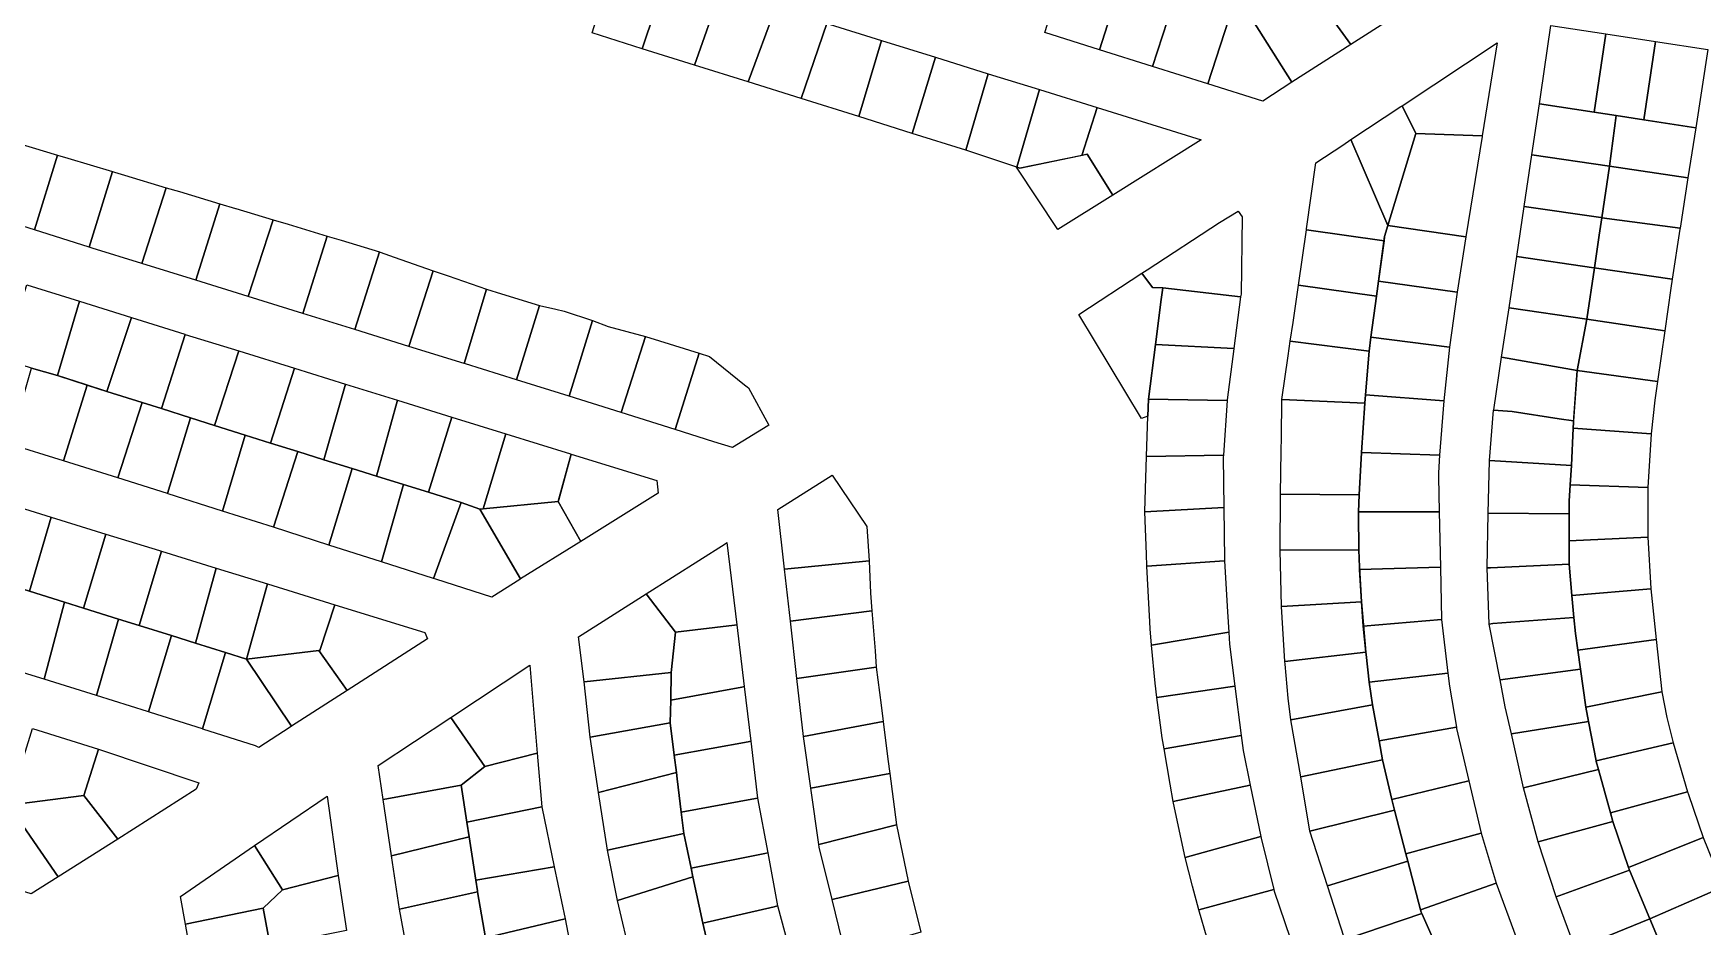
# Model space of a CAD drawing. Header units: millimetres. Extents: x 522658 to 553925, y 7796479 to 7820139.
# Drawn here: x 544093 to 544452.4, y 7802191.3 to 7802383.5 of the extents above; entities that cross this region are included whole.
import ezdxf

# ---------------------------------------------------------------- set-up
doc = ezdxf.new("R2010")
doc.units = ezdxf.units.MM
doc.layers.add('ZONA RESIDENCIAL 2 (ZR_2)', color=2, linetype='Continuous')

msp = doc.modelspace()

# ---------------------------------------------------------------- linework, layer by layer
at = {"layer": 'ZONA RESIDENCIAL 2 (ZR_2)'}
for points in [[(544229.55, 7802396.48), (544224.11, 7802380.25), (544213.31, 7802383.63), (544218.4, 7802399.99), (544229.55, 7802396.48)], [(544327.84, 7802396.45), (544322.6, 7802380.01), (544310.78, 7802383.72), (544315.97, 7802400.04), (544327.84, 7802396.45)], [(544376.65, 7802381.14), (544370.56, 7802389.54), (544373.65, 7802399.86), (544393.52, 7802393.78), (544393.67, 7802393.67), (544393.79, 7802393.54), (544393.89, 7802393.39), (544393.97, 7802393.22), (544394.01, 7802393.05), (544394.03, 7802392.86), (544394.01, 7802392.68), (544393.96, 7802392.51), (544393.89, 7802392.34), (544393.79, 7802392.19), (544393.66, 7802392.06), (544376.65, 7802381.14)], [(544241.05, 7802392.86), (544235.37, 7802376.72), (544224.11, 7802380.25), (544229.55, 7802396.48), (544241.05, 7802392.86)], [(544339.34, 7802392.97), (544333.95, 7802376.44), (544322.6, 7802380.01), (544327.84, 7802396.45), (544339.34, 7802392.97)], [(544252.86, 7802389.15), (544246.92, 7802373.1), (544235.37, 7802376.72), (544241.05, 7802392.86), (544251.89, 7802389.45), (544252.86, 7802389.15)], [(544343.06, 7802391.82), (544351.27, 7802389.28), (544345.89, 7802372.69), (544333.95, 7802376.44), (544339.34, 7802392.97), (544343.06, 7802391.82)], [(544246.92, 7802373.1), (544252.86, 7802389.15), (544263.87, 7802385.68), (544258.31, 7802369.53), (544246.92, 7802373.1)], [(544363.99, 7802373.02), (544357.7, 7802368.98), (544345.89, 7802372.69), (544351.27, 7802389.28), (544354.33, 7802388.33), (544355.61, 7802386.3), (544363.99, 7802373.02)], [(544363.99, 7802373.02), (544355.61, 7802386.3), (544370.56, 7802389.54), (544376.65, 7802381.14), (544363.99, 7802373.02)], [(544275.61, 7802382.02), (544270.74, 7802365.64), (544258.31, 7802369.53), (544263.87, 7802385.68), (544264.34, 7802385.53), (544275.61, 7802382.02)], [(544431.57, 7802383.45), (544429.08, 7802366.58), (544417.27, 7802368.4), (544417.56, 7802370.36), (544419.76, 7802385.27), (544431.57, 7802383.45)], [(544287.22, 7802378.41), (544282.23, 7802362.03), (544270.74, 7802365.64), (544275.61, 7802382.02), (544287.22, 7802378.41)], [(544404.97, 7802361.46), (544390.66, 7802362), (544387.71, 7802367.95), (544408.2, 7802381.48), (544404.97, 7802361.46)], [(544442.25, 7802381.8), (544439.76, 7802364.93), (544433.82, 7802365.85), (544429.08, 7802366.58), (544431.57, 7802383.45), (544442.25, 7802381.8)], [(544439.76, 7802364.93), (544442.25, 7802381.8), (544453.54, 7802380.06), (544450.93, 7802363.21), (544439.76, 7802364.93)], [(544298.6, 7802374.87), (544293.76, 7802358.42), (544282.23, 7802362.03), (544287.22, 7802378.41), (544298.6, 7802374.87)], [(544309.63, 7802371.44), (544304.77, 7802354.76), (544293.76, 7802358.42), (544298.6, 7802374.87), (544309.63, 7802371.44)], [(544322.05, 7802367.57), (544318.76, 7802357.29), (544305.4, 7802354.55), (544304.77, 7802354.76), (544309.63, 7802371.44), (544322.05, 7802367.57)], [(544318.76, 7802357.29), (544322.05, 7802367.57), (544344.45, 7802360.6), (544325.45, 7802348.75), (544319.9, 7802357.52), (544318.76, 7802357.29)], [(544390.66, 7802362), (544384.63, 7802342.22), (544376.69, 7802360.67), (544387.45, 7802367.78), (544387.71, 7802367.95), (544390.66, 7802362)], [(544433.82, 7802365.85), (544432.39, 7802354.95), (544415.64, 7802357.41), (544417.27, 7802368.4), (544429.08, 7802366.58), (544433.82, 7802365.85)], [(544432.39, 7802354.95), (544433.82, 7802365.85), (544439.76, 7802364.93), (544450.93, 7802363.21), (544449.27, 7802352.48), (544432.39, 7802354.95)], [(544098.2, 7802357.35), (544093.24, 7802341.23), (544081.99, 7802344.76), (544087.29, 7802360.63), (544098.2, 7802357.35)], [(544383.83, 7802338.89), (544367.1, 7802341.26), (544367.13, 7802341.5), (544369.12, 7802355.67), (544374.93, 7802359.51), (544376.69, 7802360.67), (544384.63, 7802342.22), (544383.96, 7802339.84), (544383.83, 7802338.89)], [(544384.63, 7802342.22), (544390.66, 7802362), (544404.97, 7802361.46), (544404.95, 7802361.34), (544401.47, 7802339.74), (544384.63, 7802342.22)], [(544100.41, 7802356.7), (544110.02, 7802353.81), (544105.04, 7802337.52), (544093.24, 7802341.23), (544098.2, 7802357.35), (544100.41, 7802356.7)], [(544313.58, 7802341.34), (544304.72, 7802354.78), (544305.4, 7802354.55), (544319.9, 7802357.52), (544325.45, 7802348.75), (544313.58, 7802341.34)], [(544432.39, 7802354.95), (544430.73, 7802343.86), (544430.5, 7802343.89), (544414, 7802346.31), (544415.64, 7802357.41), (544432.39, 7802354.95)], [(544112.65, 7802353.02), (544121.64, 7802350.32), (544116.4, 7802334), (544105.64, 7802337.33), (544105.04, 7802337.52), (544110.02, 7802353.81), (544110.5, 7802353.67), (544112.65, 7802353.02)], [(544447.58, 7802341.61), (544430.73, 7802343.86), (544432.39, 7802354.95), (544449.27, 7802352.48), (544447.58, 7802341.61)], [(544124.45, 7802349.48), (544133.19, 7802346.86), (544128.01, 7802330.4), (544116.4, 7802334), (544121.64, 7802350.32), (544124.45, 7802349.48)], [(544136.56, 7802345.84), (544136.64, 7802345.82), (544144.61, 7802343.43), (544139.23, 7802326.93), (544128.01, 7802330.4), (544133.19, 7802346.86), (544136.56, 7802345.84)], [(544430.17, 7802340.13), (544429.12, 7802333.08), (544428.97, 7802333.1), (544412.4, 7802335.52), (544414, 7802346.31), (544430.5, 7802343.89), (544430.73, 7802343.86), (544430.17, 7802340.13)], [(544139.23, 7802326.93), (544144.61, 7802343.43), (544147.86, 7802342.45), (544156.26, 7802339.93), (544151, 7802323.28), (544139.23, 7802326.93)], [(544336.17, 7802328.77), (544333.95, 7802328.85), (544331.69, 7802331.93), (544332.84, 7802332.66), (544348.37, 7802342.83), (544352.44, 7802345.25), (544353.28, 7802344.03), (544353.04, 7802327.45), (544352.96, 7802326.87), (544336.17, 7802328.77)], [(544401.47, 7802339.74), (544399.55, 7802327.85), (544382.64, 7802330.19), (544383.96, 7802339.84), (544384.63, 7802342.22), (544401.47, 7802339.74)], [(544447.58, 7802341.61), (544447.55, 7802341.39), (544445.88, 7802330.62), (544429.55, 7802333.01), (544429.12, 7802333.08), (544430.17, 7802340.13), (544430.73, 7802343.86), (544447.58, 7802341.61)], [(544159.27, 7802339.02), (544167.54, 7802336.54), (544162.2, 7802319.81), (544151, 7802323.28), (544156.26, 7802339.93), (544159.27, 7802339.02)], [(544383.83, 7802338.89), (544382.64, 7802330.19), (544382.2, 7802327), (544365.43, 7802329.38), (544367.1, 7802341.26), (544383.83, 7802338.89)], [(544170.73, 7802335.41), (544179.1, 7802332.45), (544173.88, 7802316.19), (544162.2, 7802319.81), (544167.54, 7802336.54), (544167.71, 7802336.49), (544170.73, 7802335.41)], [(544429.12, 7802333.08), (544427.46, 7802322.01), (544410.76, 7802324.46), (544412.4, 7802335.52), (544428.97, 7802333.1), (544429.12, 7802333.08)], [(544182.29, 7802331.34), (544190.61, 7802328.46), (544185.76, 7802312.51), (544173.88, 7802316.19), (544179.1, 7802332.45), (544182.29, 7802331.34)], [(544332.96, 7802301.13), (544331.6, 7802300.66), (544318.08, 7802323.01), (544331.69, 7802331.93), (544333.95, 7802328.85), (544336.17, 7802328.77), (544335.84, 7802326.27), (544334.6, 7802316.59), (544333.08, 7802304.8), (544332.96, 7802301.13)], [(544427.46, 7802322.01), (544429.12, 7802333.08), (544429.55, 7802333.01), (544445.88, 7802330.62), (544445.58, 7802328.69), (544444.28, 7802319.55), (544427.46, 7802322.01)], [(544102.96, 7802325.9), (544098.19, 7802309.9), (544092.61, 7802311.51), (544086.55, 7802313.44), (544091.58, 7802329.46), (544102.96, 7802325.9)], [(544193.78, 7802327.49), (544202, 7802324.96), (544197.05, 7802309.01), (544186.07, 7802312.41), (544185.76, 7802312.51), (544190.61, 7802328.46), (544193.78, 7802327.49)], [(544352.96, 7802326.87), (544351.5, 7802315.75), (544334.6, 7802316.59), (544335.84, 7802326.27), (544336.17, 7802328.77), (544352.96, 7802326.87)], [(544382.2, 7802327), (544380.99, 7802318.15), (544380.62, 7802315.18), (544363.65, 7802317.29), (544364.29, 7802321.3), (544365.43, 7802329.38), (544382.2, 7802327)], [(544399.55, 7802327.85), (544397.93, 7802316.03), (544380.99, 7802318.15), (544382.2, 7802327), (544382.64, 7802330.19), (544399.55, 7802327.85)], [(544114.11, 7802322.41), (544108.83, 7802306.5), (544104.22, 7802307.98), (544098.19, 7802309.9), (544102.96, 7802325.9), (544114.11, 7802322.41)], [(544205.49, 7802324.19), (544207.29, 7802323.79), (544213.39, 7802321.73), (544208.38, 7802305.45), (544197.05, 7802309.01), (544202, 7802324.96), (544205.49, 7802324.19)], [(544425.41, 7802311.01), (544409.15, 7802313.84), (544410.76, 7802324.46), (544427.46, 7802322.01), (544425.41, 7802311.01)], [(544125.72, 7802318.77), (544120.57, 7802302.78), (544116.45, 7802304.08), (544108.83, 7802306.5), (544114.11, 7802322.41), (544125.63, 7802318.8), (544125.72, 7802318.77)], [(544216.78, 7802320.46), (544224.8, 7802318.33), (544219.57, 7802301.94), (544208.38, 7802305.45), (544213.39, 7802321.73), (544216.78, 7802320.46)], [(544425.41, 7802311.01), (544427.46, 7802322.01), (544444.28, 7802319.55), (544442.72, 7802308.61), (544425.41, 7802311.01)], [(544137.23, 7802315.21), (544132.01, 7802299.13), (544126.82, 7802300.78), (544120.57, 7802302.78), (544125.72, 7802318.77), (544137.23, 7802315.21)], [(544227.86, 7802317.37), (544236.39, 7802314.69), (544231.21, 7802298.29), (544219.57, 7802301.94), (544224.8, 7802318.33), (544227.86, 7802317.37)], [(544379.68, 7802303.97), (544361.81, 7802304.73), (544363.19, 7802314.14), (544363.65, 7802317.29), (544380.62, 7802315.18), (544379.82, 7802305.74), (544379.68, 7802303.97)], [(544397.93, 7802316.03), (544396.69, 7802304.47), (544379.82, 7802305.74), (544380.62, 7802315.18), (544380.99, 7802318.15), (544397.93, 7802316.03)], [(544149.22, 7802311.49), (544144.06, 7802295.38), (544138.63, 7802297.07), (544132.01, 7802299.13), (544137.23, 7802315.21), (544149.22, 7802311.49)], [(544238.57, 7802314), (544246.13, 7802307.93), (544246.97, 7802307.26), (544251.35, 7802299.22), (544251.16, 7802299.1), (544243.52, 7802294.43), (544239.56, 7802295.67), (544231.21, 7802298.29), (544236.39, 7802314.69), (544238.57, 7802314)], [(544333.08, 7802304.8), (544334.6, 7802316.59), (544351.5, 7802315.75), (544351.49, 7802315.66), (544350.06, 7802304.7), (544350.05, 7802304.54), (544333.08, 7802304.8)], [(544424.62, 7802300.17), (544421.56, 7802300.59), (544411.4, 7802302.15), (544407.43, 7802302.45), (544407.44, 7802302.55), (544409.15, 7802313.84), (544425.41, 7802311.01), (544424.62, 7802300.17)], [(544098.19, 7802309.9), (544104.61, 7802307.86), (544099.49, 7802291.52), (544087.92, 7802295.13), (544092.61, 7802311.51), (544098.19, 7802309.9)], [(544160.23, 7802308.08), (544155.58, 7802291.79), (544149.99, 7802293.53), (544144.06, 7802295.38), (544149.22, 7802311.49), (544160.23, 7802308.08)], [(544441.34, 7802297.34), (544424.54, 7802298.59), (544424.59, 7802299.78), (544425.41, 7802311.01), (544442.72, 7802308.61), (544442.16, 7802304.64), (544441.34, 7802297.34)], [(544108.83, 7802306.5), (544116.45, 7802304.08), (544111.21, 7802287.86), (544099.49, 7802291.52), (544104.61, 7802307.86), (544108.83, 7802306.5)], [(544171.42, 7802304.61), (544166.89, 7802288.27), (544161.64, 7802289.9), (544155.58, 7802291.79), (544160.23, 7802308.08), (544171.42, 7802304.61)], [(544120.57, 7802302.78), (544126.82, 7802300.78), (544121.89, 7802284.52), (544111.21, 7802287.86), (544116.45, 7802304.08), (544120.57, 7802302.78)], [(544183.11, 7802300.98), (544178.11, 7802284.78), (544172.71, 7802286.46), (544166.89, 7802288.27), (544171.42, 7802304.61), (544183.11, 7802300.98)], [(544332.69, 7802292.46), (544332.96, 7802301.13), (544333.08, 7802304.8), (544350.05, 7802304.54), (544349.23, 7802292.75), (544332.69, 7802292.46)], [(544378.97, 7802293.31), (544378.5, 7802284.26), (544361.52, 7802284.37), (544361.69, 7802293.71), (544361.72, 7802296.56), (544361.81, 7802304.65), (544361.81, 7802304.73), (544379.68, 7802303.97), (544378.97, 7802293.31)], [(544396.69, 7802304.47), (544395.8, 7802292.76), (544378.97, 7802293.31), (544379.68, 7802303.97), (544379.82, 7802305.74), (544396.69, 7802304.47)], [(544424.62, 7802300.17), (544424.59, 7802299.78), (544424.54, 7802298.59), (544424.2, 7802290.54), (544406.52, 7802291.6), (544407.43, 7802302.45), (544411.4, 7802302.15), (544421.56, 7802300.59), (544424.62, 7802300.17)], [(544138.63, 7802297.07), (544133.71, 7802280.75), (544122.06, 7802284.47), (544121.89, 7802284.52), (544126.82, 7802300.78), (544132.01, 7802299.13), (544138.63, 7802297.07)], [(544194.75, 7802297.37), (544189.84, 7802281.24), (544189.16, 7802281.16), (544185.1, 7802282.6), (544178.11, 7802284.78), (544183.11, 7802300.98), (544194.75, 7802297.37)], [(544144.06, 7802295.38), (544149.99, 7802293.53), (544144.71, 7802277.24), (544133.71, 7802280.75), (544138.63, 7802297.07), (544144.06, 7802295.38)], [(544206.04, 7802282.8), (544189.84, 7802281.24), (544194.75, 7802297.37), (544208.64, 7802293.07), (544208.84, 7802293.01), (544206.16, 7802283.23), (544206.04, 7802282.8)], [(544441.34, 7802297.34), (544440.65, 7802285.82), (544423.9, 7802286.38), (544424.2, 7802290.54), (544424.54, 7802298.59), (544441.34, 7802297.34)], [(544155.58, 7802291.79), (544161.64, 7802289.9), (544156.63, 7802273.43), (544144.71, 7802277.24), (544149.99, 7802293.53), (544155.58, 7802291.79)], [(544206.04, 7802282.8), (544208.84, 7802293.01), (544227.23, 7802287.31), (544227.56, 7802284.6), (544210.9, 7802274.21), (544206.04, 7802282.8)], [(544332.31, 7802280.59), (544332.47, 7802285.55), (544332.69, 7802292.46), (544349.23, 7802292.75), (544349.2, 7802292.33), (544349.33, 7802281.51), (544332.31, 7802280.59)], [(544395.8, 7802292.76), (544395.58, 7802288.95), (544395.53, 7802288.07), (544395.7, 7802280.58), (544378.35, 7802280.6), (544378.5, 7802284.26), (544378.97, 7802293.31), (544395.8, 7802292.76)], [(544423.67, 7802280.17), (544406.23, 7802280.25), (544406.51, 7802291.53), (544406.52, 7802291.6), (544424.2, 7802290.54), (544423.9, 7802286.38), (544423.67, 7802282.88), (544423.67, 7802280.17)], [(544166.89, 7802288.27), (544172.71, 7802286.46), (544167.96, 7802269.81), (544156.63, 7802273.43), (544161.64, 7802289.9), (544166.89, 7802288.27)], [(544272.98, 7802270), (544254.74, 7802268.21), (544253.29, 7802281.05), (544265.04, 7802288.49), (544272.44, 7802277.43), (544272.98, 7802270)], [(544185.1, 7802282.6), (544179.2, 7802266.23), (544167.96, 7802269.81), (544172.71, 7802286.46), (544178.11, 7802284.78), (544185.1, 7802282.6)], [(544378.5, 7802284.26), (544378.35, 7802280.6), (544378.33, 7802280.09), (544378.42, 7802272.38), (544361.44, 7802272.32), (544361.52, 7802284.13), (544361.52, 7802284.37), (544378.5, 7802284.26)], [(544440.65, 7802285.82), (544440.65, 7802275.09), (544423.67, 7802274.33), (544423.67, 7802280.17), (544423.67, 7802282.88), (544423.9, 7802286.38), (544440.65, 7802285.82)], [(544096.84, 7802279.42), (544092.16, 7802263.48), (544088.07, 7802264.76), (544080.83, 7802267.02), (544085.32, 7802282.98), (544096.84, 7802279.42)], [(544189.16, 7802281.16), (544197.93, 7802266.12), (544197.75, 7802266.01), (544191.71, 7802262.24), (544179.7, 7802266.07), (544179.2, 7802266.23), (544185.1, 7802282.6), (544189.16, 7802281.16)], [(544189.84, 7802281.24), (544206.04, 7802282.8), (544210.9, 7802274.21), (544197.93, 7802266.12), (544189.16, 7802281.16), (544189.84, 7802281.24)], [(544332.68, 7802271.49), (544332.31, 7802280.59), (544349.33, 7802281.51), (544349.47, 7802270.23), (544349.48, 7802270.04), (544332.79, 7802268.9), (544332.68, 7802271.49)], [(544108.58, 7802275.8), (544103.78, 7802259.86), (544099.74, 7802261.12), (544092.16, 7802263.48), (544096.84, 7802279.42), (544108.58, 7802275.8)], [(544395.7, 7802280.58), (544395.97, 7802268.67), (544378.57, 7802268.17), (544378.55, 7802268.67), (544378.42, 7802272.38), (544378.33, 7802280.09), (544378.35, 7802280.6), (544395.7, 7802280.58)], [(544423.67, 7802280.17), (544423.67, 7802274.33), (544423.67, 7802269.29), (544406.76, 7802268.53), (544406.02, 7802268.49), (544406.23, 7802280.25), (544423.67, 7802280.17)], [(544111.37, 7802257.49), (544103.78, 7802259.86), (544108.58, 7802275.8), (544120.16, 7802272.22), (544120.57, 7802272.09), (544115.77, 7802256.12), (544111.37, 7802257.49)], [(544243.99, 7802256.17), (544231.27, 7802254.7), (544224.99, 7802262.93), (544241.94, 7802273.7), (544242.33, 7802273.96), (544244.46, 7802256.22), (544243.99, 7802256.17)], [(544441.29, 7802264.02), (544424.29, 7802262.6), (544423.67, 7802269.29), (544423.67, 7802274.33), (544440.65, 7802275.09), (544441.29, 7802264.08), (544441.29, 7802264.02)], [(544115.77, 7802256.12), (544120.57, 7802272.09), (544132.39, 7802268.45), (544127.91, 7802252.33), (544122.78, 7802253.93), (544115.77, 7802256.12)], [(544272.98, 7802270), (544273.28, 7802263.08), (544273.57, 7802259.27), (544256.01, 7802257.03), (544254.74, 7802268.21), (544272.98, 7802270)], [(544350.42, 7802254.67), (544333.76, 7802251.9), (544333.49, 7802255.37), (544333.39, 7802256.92), (544332.79, 7802268.9), (544349.48, 7802270.04), (544350.13, 7802259.05), (544350.42, 7802254.67)], [(544378.97, 7802261.19), (544361.76, 7802260.18), (544361.44, 7802272.32), (544378.42, 7802272.38), (544378.55, 7802268.67), (544378.97, 7802261.19)], [(544134.35, 7802250.31), (544127.91, 7802252.33), (544132.39, 7802268.45), (544143.42, 7802265.04), (544138.87, 7802248.85), (544134.35, 7802250.31)], [(544396.22, 7802257.41), (544379.37, 7802255.99), (544378.97, 7802261.19), (544378.57, 7802268.17), (544395.97, 7802268.67), (544396.22, 7802257.41)], [(544407.28, 7802256.55), (544406.5, 7802256.42), (544406.02, 7802268.49), (544406.76, 7802268.53), (544423.67, 7802269.29), (544424.29, 7802262.6), (544424.73, 7802257.85), (544407.28, 7802256.55)], [(544083.54, 7802248.18), (544088.07, 7802264.76), (544092.16, 7802263.48), (544099.74, 7802261.12), (544095.31, 7802244.53), (544083.54, 7802248.18)], [(544157.9, 7802260.57), (544154.66, 7802250.75), (544154.48, 7802250.73), (544138.87, 7802248.85), (544143.42, 7802265.04), (544157.9, 7802260.57)], [(544211.59, 7802243.96), (544210.41, 7802253.67), (544224.99, 7802262.93), (544231.27, 7802254.7), (544230.36, 7802246), (544211.59, 7802243.96)], [(544442.45, 7802253.09), (544425.56, 7802250.77), (544425.05, 7802254.42), (544424.73, 7802257.85), (544424.29, 7802262.6), (544441.29, 7802264.02), (544442.45, 7802253.09)], [(544103.78, 7802259.86), (544111.37, 7802257.49), (544106.57, 7802241.03), (544095.31, 7802244.53), (544099.74, 7802261.12), (544103.78, 7802259.86)], [(544177.31, 7802254.58), (544177.9, 7802253.26), (544160.58, 7802242.13), (544154.48, 7802250.73), (544154.66, 7802250.75), (544157.9, 7802260.57), (544177.31, 7802254.58)], [(544274.23, 7802250.67), (544274.5, 7802247.15), (544257.41, 7802244.68), (544256.01, 7802257.03), (544273.57, 7802259.27), (544274.23, 7802250.67)], [(544379.94, 7802250.34), (544362.48, 7802248.34), (544361.76, 7802260.18), (544378.97, 7802261.19), (544379.94, 7802250.34)], [(544122.78, 7802253.93), (544117.82, 7802237.53), (544117.56, 7802237.61), (544106.57, 7802241.03), (544111.37, 7802257.49), (544115.77, 7802256.12), (544122.78, 7802253.93)], [(544245.54, 7802242.86), (544230.24, 7802240.07), (544230.36, 7802246), (544231.27, 7802254.7), (544243.99, 7802256.17), (544244.46, 7802256.22), (544246.06, 7802242.95), (544245.54, 7802242.86)], [(544397.57, 7802245.88), (544380.64, 7802243.92), (544379.99, 7802249.86), (544379.94, 7802250.34), (544379.37, 7802255.99), (544396.22, 7802257.41), (544397.57, 7802245.88)], [(544426.13, 7802246.72), (544408.82, 7802244.44), (544406.5, 7802256.42), (544407.28, 7802256.55), (544424.73, 7802257.85), (544425.05, 7802254.42), (544425.56, 7802250.77), (544426.13, 7802246.72)], [(544127.91, 7802252.33), (544134.35, 7802250.31), (544129.4, 7802233.85), (544118.2, 7802237.41), (544117.82, 7802237.53), (544122.78, 7802253.93), (544127.91, 7802252.33)], [(544333.76, 7802251.9), (544350.42, 7802254.67), (544350.59, 7802252.11), (544351.74, 7802243.06), (544334.88, 7802240.62), (544334.53, 7802243.73), (544333.76, 7802251.9)], [(544425.56, 7802250.77), (544442.45, 7802253.09), (544443.65, 7802241.84), (544427.27, 7802238.54), (544426.13, 7802246.72), (544425.56, 7802250.77)], [(544138.87, 7802248.85), (544148.59, 7802234.42), (544148.33, 7802234.25), (544141.53, 7802229.88), (544140.87, 7802230.19), (544129.51, 7802233.81), (544129.4, 7802233.85), (544134.35, 7802250.31), (544138.87, 7802248.85)], [(544148.59, 7802234.42), (544138.87, 7802248.85), (544154.48, 7802250.73), (544160.58, 7802242.13), (544148.59, 7802234.42)], [(544380.64, 7802243.92), (544381.34, 7802239.03), (544363.79, 7802235.84), (544363.17, 7802240.47), (544362.52, 7802247.77), (544362.48, 7802248.34), (544379.94, 7802250.34), (544379.99, 7802249.86), (544380.64, 7802243.92)], [(544190.23, 7802225.76), (544182.89, 7802236.31), (544199.88, 7802247.56), (544201.5, 7802228.63), (544190.23, 7802225.76)], [(544230.24, 7802240.07), (544230.14, 7802235.18), (544212.93, 7802232.06), (544211.59, 7802243.96), (544230.36, 7802246), (544230.24, 7802240.07)], [(544275.54, 7802238.96), (544275.98, 7802235.47), (544258.83, 7802232.2), (544257.41, 7802244.68), (544274.5, 7802247.15), (544275.54, 7802238.96)], [(544399.4, 7802234.25), (544382.77, 7802231.27), (544381.34, 7802239.03), (544380.64, 7802243.92), (544397.57, 7802245.88), (544397.9, 7802243.05), (544399.4, 7802234.25)], [(544427.27, 7802238.54), (544427.87, 7802235.47), (544411.29, 7802232.81), (544409.94, 7802238.6), (544408.82, 7802244.44), (544426.13, 7802246.72), (544427.27, 7802238.54)], [(544246.92, 7802231.09), (544231, 7802228.19), (544230.14, 7802235.18), (544230.24, 7802240.07), (544245.54, 7802242.86), (544246.06, 7802242.95), (544247.47, 7802231.19), (544246.92, 7802231.09)], [(544336.48, 7802229.55), (544336.09, 7802231.94), (544334.88, 7802240.62), (544351.74, 7802243.06), (544353.1, 7802232.4), (544336.48, 7802229.55)], [(544446.05, 7802230.88), (544429.51, 7802226.99), (544427.87, 7802235.47), (544427.27, 7802238.54), (544443.65, 7802241.84), (544444.75, 7802236.34), (544446.05, 7802230.88)], [(544382.77, 7802231.27), (544383.49, 7802227.17), (544365.88, 7802223.54), (544363.79, 7802235.84), (544381.34, 7802239.03), (544382.77, 7802231.27)], [(544185.14, 7802221.72), (544168.31, 7802218.63), (544167.26, 7802225.95), (544182.89, 7802236.31), (544190.23, 7802225.76), (544185.14, 7802221.72)], [(544231.47, 7802224.44), (544214.72, 7802220.18), (544212.93, 7802232.06), (544230.14, 7802235.18), (544231, 7802228.19), (544231.47, 7802224.44)], [(544277.01, 7802227.33), (544277.41, 7802224.23), (544260.41, 7802221.09), (544258.83, 7802232.2), (544275.98, 7802235.47), (544277.01, 7802227.33)], [(544385.54, 7802218.65), (544383.49, 7802227.17), (544382.77, 7802231.27), (544399.4, 7802234.25), (544399.46, 7802233.95), (544402.06, 7802222.66), (544385.54, 7802218.65)], [(544429.51, 7802226.99), (544429.54, 7802226.86), (544430.01, 7802225.14), (544413.88, 7802221.18), (544411.29, 7802232.81), (544427.87, 7802235.47), (544429.51, 7802226.99)], [(544103.9, 7802219.52), (544087.71, 7802217.46), (544092.79, 7802233.95), (544107.05, 7802229.49), (544103.9, 7802219.52)], [(544248.49, 7802218.85), (544232.51, 7802215.94), (544231.63, 7802223.11), (544231.47, 7802224.44), (544231, 7802228.19), (544246.92, 7802231.09), (544247.47, 7802231.19), (544248.95, 7802218.93), (544248.49, 7802218.85)], [(544337.77, 7802221.94), (544336.48, 7802229.55), (544353.1, 7802232.4), (544353.5, 7802229.22), (544355.04, 7802221.77), (544338.46, 7802218.24), (544337.77, 7802221.94)], [(544430.01, 7802225.14), (544429.54, 7802226.86), (544429.51, 7802226.99), (544446.05, 7802230.88), (544449.19, 7802220.3), (544432.58, 7802215.77), (544430.01, 7802225.14)], [(544111.17, 7802210.15), (544103.9, 7802219.52), (544107.05, 7802229.49), (544128.64, 7802222.27), (544128.09, 7802220.9), (544111.17, 7802210.15)], [(544202.49, 7802217.07), (544186.36, 7802213.77), (544185.14, 7802221.72), (544190.23, 7802225.76), (544201.5, 7802228.63), (544202.49, 7802217.07)], [(544386.1, 7802216.34), (544367.87, 7802211.83), (544365.88, 7802223.54), (544383.49, 7802227.17), (544385.54, 7802218.65), (544386.1, 7802216.34)], [(544232.51, 7802215.94), (544233.08, 7802211.31), (544216.61, 7802207.75), (544214.72, 7802220.18), (544231.47, 7802224.44), (544231.63, 7802223.11), (544232.51, 7802215.94)], [(544278.87, 7802213.24), (544262.16, 7802208.94), (544260.41, 7802221.09), (544277.41, 7802224.23), (544278.87, 7802213.24)], [(544433.08, 7802213.95), (544417.03, 7802209.58), (544413.88, 7802221.18), (544430.01, 7802225.14), (544432.58, 7802215.77), (544433.08, 7802213.95)], [(544186.36, 7802213.77), (544186.85, 7802210.61), (544170.11, 7802206.55), (544168.31, 7802218.63), (544185.14, 7802221.72), (544186.36, 7802213.77)], [(544339.97, 7802210.86), (544338.46, 7802218.24), (544355.04, 7802221.77), (544357.33, 7802210.67), (544341.02, 7802206.21), (544339.97, 7802210.86)], [(544404.71, 7802211.41), (544388.52, 7802206.94), (544386.1, 7802216.34), (544385.54, 7802218.65), (544402.06, 7802222.66), (544404.71, 7802211.41)], [(544452.56, 7802210.5), (544436.48, 7802204.01), (544433.08, 7802213.95), (544432.58, 7802215.77), (544449.19, 7802220.3), (544449.39, 7802219.71), (544452.56, 7802210.5)], [(544087.71, 7802217.46), (544098.32, 7802201.99), (544092.57, 7802198.34), (544078.87, 7802202.62), (544083.85, 7802218.8), (544087.71, 7802217.46)], [(544098.32, 7802201.99), (544087.71, 7802217.46), (544103.9, 7802219.52), (544111.17, 7802210.15), (544098.32, 7802201.99)], [(544140.64, 7802208.73), (544156.28, 7802219.36), (544158.61, 7802202.27), (544146.62, 7802199.23), (544140.64, 7802208.73)], [(544205.12, 7802204.19), (544188.28, 7802201.28), (544186.85, 7802210.61), (544186.36, 7802213.77), (544202.49, 7802217.07), (544205.12, 7802204.19)], [(544250.53, 7802207.04), (544234.64, 7802203.86), (544233.08, 7802211.31), (544232.51, 7802215.94), (544248.49, 7802218.85), (544248.95, 7802218.93), (544251.13, 7802207.16), (544250.53, 7802207.04)], [(544367.87, 7802211.83), (544386.1, 7802216.34), (544388.52, 7802206.94), (544388.93, 7802205.38), (544371.67, 7802200.05), (544367.87, 7802211.83)], [(544262.16, 7802208.94), (544278.87, 7802213.24), (544281.34, 7802201.1), (544264.99, 7802197.15), (544262.24, 7802208.39), (544262.16, 7802208.94)], [(544436.69, 7802203.45), (544420.87, 7802197.68), (544417.03, 7802209.58), (544433.08, 7802213.95), (544436.48, 7802204.01), (544436.64, 7802203.58), (544436.69, 7802203.45)], [(544188.28, 7802201.28), (544188.64, 7802198.97), (544188.67, 7802198.77), (544171.84, 7802195.09), (544170.11, 7802206.55), (544186.85, 7802210.61), (544188.28, 7802201.28)], [(544234.64, 7802203.86), (544235.03, 7802202.01), (544218.81, 7802196.95), (544216.61, 7802207.75), (544233.08, 7802211.31), (544234.64, 7802203.86)], [(544341.02, 7802206.21), (544357.33, 7802210.67), (544357.4, 7802210.31), (544360.08, 7802199.32), (544343.95, 7802194.91), (544342.58, 7802199.98), (544341.02, 7802206.21)], [(544407.95, 7802200.63), (544391.68, 7802194.92), (544388.93, 7802205.38), (544388.52, 7802206.94), (544404.71, 7802211.41), (544407.95, 7802200.63)], [(544456.87, 7802199.85), (544441.06, 7802192.97), (544436.69, 7802203.45), (544436.48, 7802204.01), (544452.56, 7802210.5), (544456.87, 7802199.85)], [(544146.62, 7802199.23), (544142.52, 7802195.3), (544125.77, 7802191.84), (544124.72, 7802197.76), (544140.64, 7802208.73), (544146.62, 7802199.23)], [(544252.53, 7802195.58), (544237.19, 7802192.06), (544235.03, 7802202.01), (544234.64, 7802203.86), (544250.53, 7802207.04), (544251.13, 7802207.16), (544253.25, 7802195.75), (544252.53, 7802195.58)], [(544391.68, 7802194.92), (544391.82, 7802194.38), (544391.96, 7802194.1), (544375.44, 7802188.56), (544375.27, 7802188.94), (544371.67, 7802200.05), (544388.93, 7802205.38), (544391.68, 7802194.92)], [(544144.03, 7802187.14), (544142.52, 7802195.3), (544146.62, 7802199.23), (544158.61, 7802202.27), (544160.42, 7802190.43), (544144.03, 7802187.14)], [(544188.67, 7802198.77), (544188.64, 7802198.97), (544188.28, 7802201.28), (544205.12, 7802204.19), (544207.51, 7802192.99), (544190.37, 7802188.92), (544188.67, 7802198.77)], [(544237.19, 7802192.06), (544237.89, 7802188.97), (544221.71, 7802184.47), (544218.81, 7802196.95), (544235.03, 7802202.01), (544237.19, 7802192.06)], [(544441.06, 7802192.97), (544425.09, 7802186.46), (544420.87, 7802197.68), (544436.69, 7802203.45), (544441.06, 7802192.97)], [(544190.37, 7802188.92), (544190.58, 7802187.73), (544174.04, 7802183.01), (544171.84, 7802195.09), (544188.67, 7802198.77), (544190.37, 7802188.92)], [(544264.99, 7802197.15), (544281.34, 7802201.1), (544284.13, 7802190.1), (544267.88, 7802185.38), (544264.99, 7802197.15)], [(544363.61, 7802188.78), (544347.41, 7802183.66), (544345.78, 7802188.76), (544343.95, 7802194.91), (544360.08, 7802199.32), (544360.18, 7802198.93), (544363.61, 7802188.78)], [(544391.96, 7802194.1), (544391.82, 7802194.38), (544391.68, 7802194.92), (544407.95, 7802200.63), (544412.18, 7802189.2), (544396.49, 7802183.31), (544396.31, 7802183.7), (544394.27, 7802188.95), (544391.96, 7802194.1)], [(544461.35, 7802190.33), (544445.65, 7802182.2), (544445.26, 7802182.89), (544441.06, 7802192.97), (544456.87, 7802199.85), (544461.35, 7802190.33)], [(544144.03, 7802187.14), (544144.5, 7802184.81), (544127.77, 7802180.52), (544125.77, 7802191.84), (544142.52, 7802195.3), (544144.03, 7802187.14)], [(544255.71, 7802183.93), (544240.13, 7802179.68), (544237.89, 7802188.97), (544237.19, 7802192.06), (544252.53, 7802195.58), (544253.25, 7802195.75), (544253.29, 7802195.54), (544256.4, 7802184.12), (544255.71, 7802183.93)], [(544209.75, 7802181.25), (544192.89, 7802176.77), (544190.6, 7802187.59), (544190.58, 7802187.73), (544190.37, 7802188.92), (544207.51, 7802192.99), (544209.75, 7802181.25)], [(544396.31, 7802183.7), (544380.35, 7802177.24), (544375.44, 7802188.56), (544391.96, 7802194.1), (544394.27, 7802188.95), (544396.31, 7802183.7)], [(544445.26, 7802182.89), (544430.25, 7802175.04), (544426.13, 7802183.91), (544425.09, 7802186.46), (544441.06, 7802192.97), (544445.26, 7802182.89)]]:
    msp.add_lwpolyline(points, close=True, dxfattribs=at)

doc.saveas('drawing.dxf')
